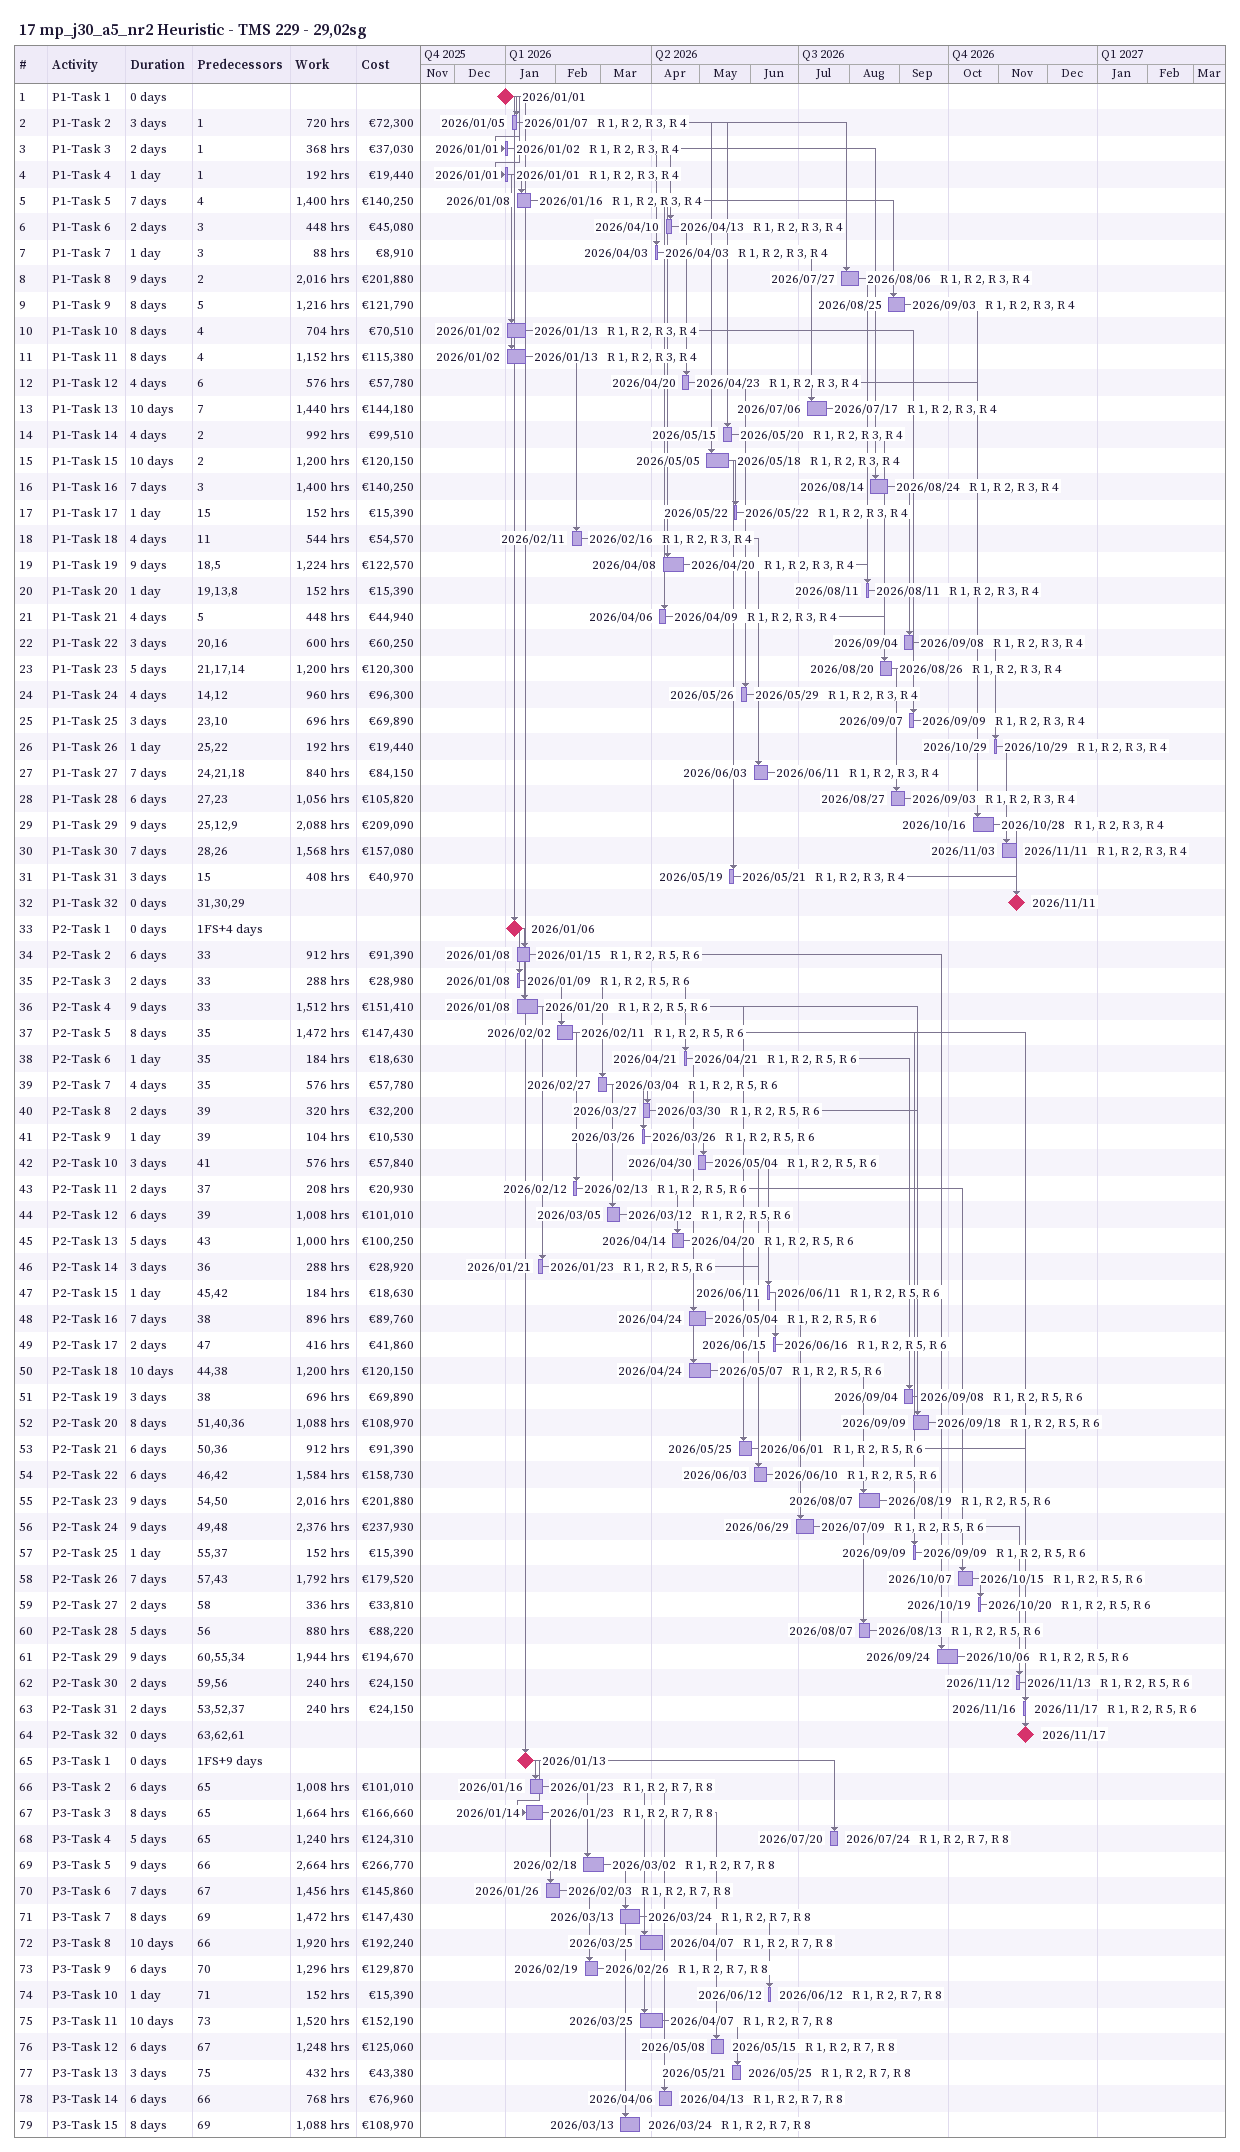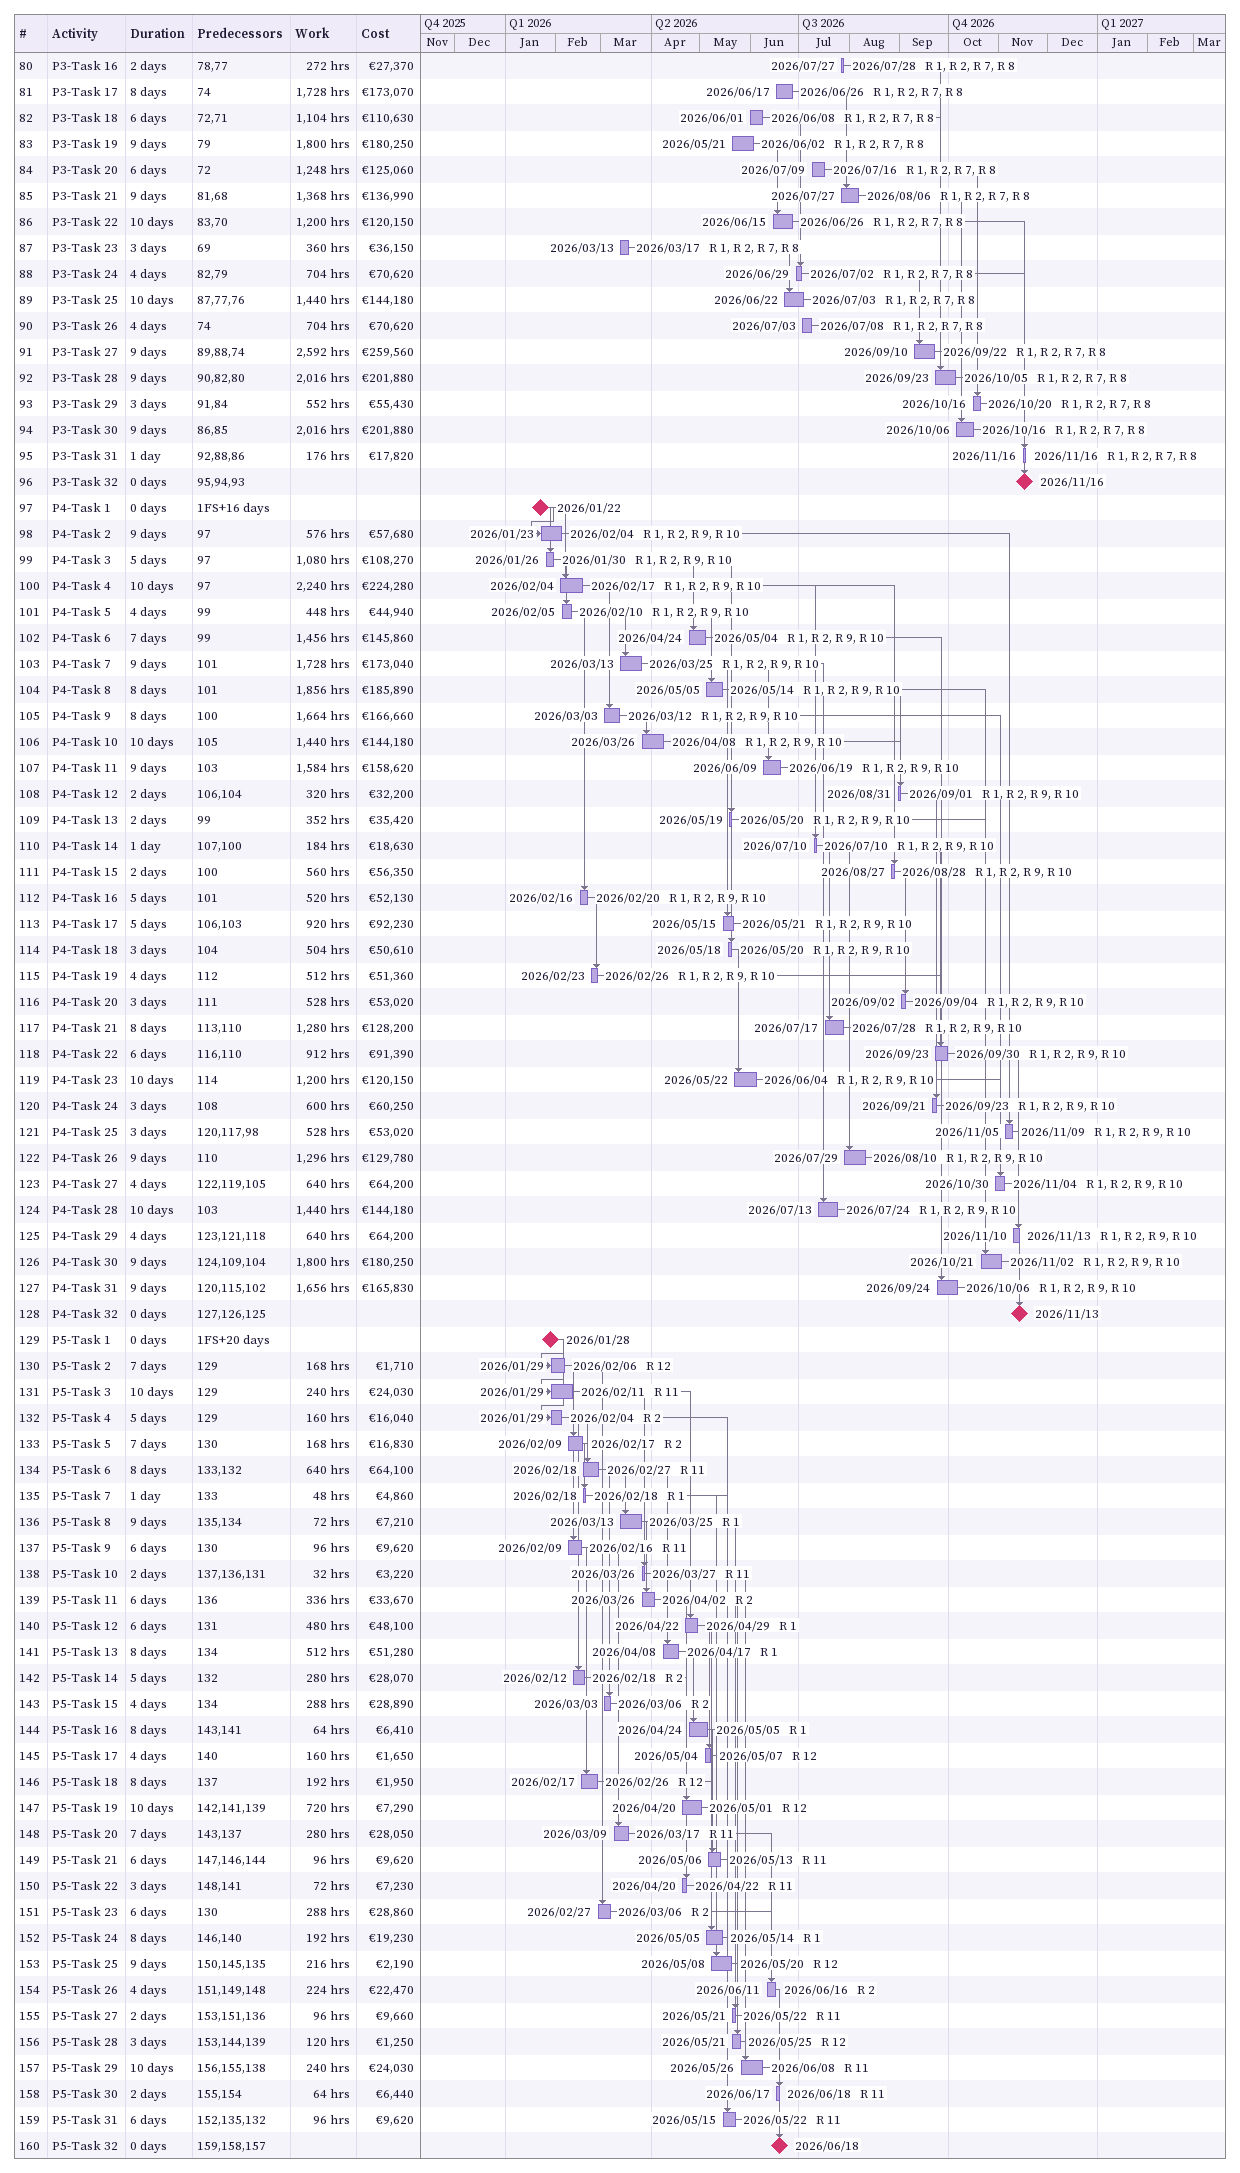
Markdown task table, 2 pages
17 mp_j30_a5_nr2 Heuristic - TMS 229 - 29,02sg

| ID | Task | Duration | Start | Finish | Predecessors | Resources | Work (h) | Cost (€) |
|---|---|---|---|---|---|---|---|---|
| 1 | P1-Task 1 | 0d | 2026-01-01 | 2026-01-01 |  |  |  |  |
| 2 | P1-Task 2 | 3d | 2026-01-05 | 2026-01-07 | 1 | R 1, R 2, R 3, R 4 | 720 | 72300 |
| 3 | P1-Task 3 | 2d | 2026-01-01 | 2026-01-02 | 1 | R 1, R 2, R 3, R 4 | 368 | 37030 |
| 4 | P1-Task 4 | 1d | 2026-01-01 | 2026-01-01 | 1 | R 1, R 2, R 3, R 4 | 192 | 19440 |
| 5 | P1-Task 5 | 7d | 2026-01-08 | 2026-01-16 | 4 | R 1, R 2, R 3, R 4 | 1400 | 140250 |
| 6 | P1-Task 6 | 2d | 2026-04-10 | 2026-04-13 | 3 | R 1, R 2, R 3, R 4 | 448 | 45080 |
| 7 | P1-Task 7 | 1d | 2026-04-03 | 2026-04-03 | 3 | R 1, R 2, R 3, R 4 | 88 | 8910 |
| 8 | P1-Task 8 | 9d | 2026-07-27 | 2026-08-06 | 2 | R 1, R 2, R 3, R 4 | 2016 | 201880 |
| 9 | P1-Task 9 | 8d | 2026-08-25 | 2026-09-03 | 5 | R 1, R 2, R 3, R 4 | 1216 | 121790 |
| 10 | P1-Task 10 | 8d | 2026-01-02 | 2026-01-13 | 4 | R 1, R 2, R 3, R 4 | 704 | 70510 |
| 11 | P1-Task 11 | 8d | 2026-01-02 | 2026-01-13 | 4 | R 1, R 2, R 3, R 4 | 1152 | 115380 |
| 12 | P1-Task 12 | 4d | 2026-04-20 | 2026-04-23 | 6 | R 1, R 2, R 3, R 4 | 576 | 57780 |
| 13 | P1-Task 13 | 10d | 2026-07-06 | 2026-07-17 | 7 | R 1, R 2, R 3, R 4 | 1440 | 144180 |
| 14 | P1-Task 14 | 4d | 2026-05-15 | 2026-05-20 | 2 | R 1, R 2, R 3, R 4 | 992 | 99510 |
| 15 | P1-Task 15 | 10d | 2026-05-05 | 2026-05-18 | 2 | R 1, R 2, R 3, R 4 | 1200 | 120150 |
| 16 | P1-Task 16 | 7d | 2026-08-14 | 2026-08-24 | 3 | R 1, R 2, R 3, R 4 | 1400 | 140250 |
| 17 | P1-Task 17 | 1d | 2026-05-22 | 2026-05-22 | 15 | R 1, R 2, R 3, R 4 | 152 | 15390 |
| 18 | P1-Task 18 | 4d | 2026-02-11 | 2026-02-16 | 11 | R 1, R 2, R 3, R 4 | 544 | 54570 |
| 19 | P1-Task 19 | 9d | 2026-04-08 | 2026-04-20 | 18, 5 | R 1, R 2, R 3, R 4 | 1224 | 122570 |
| 20 | P1-Task 20 | 1d | 2026-08-11 | 2026-08-11 | 19, 13, 8 | R 1, R 2, R 3, R 4 | 152 | 15390 |
| 21 | P1-Task 21 | 4d | 2026-04-06 | 2026-04-09 | 5 | R 1, R 2, R 3, R 4 | 448 | 44940 |
| 22 | P1-Task 22 | 3d | 2026-09-04 | 2026-09-08 | 20, 16 | R 1, R 2, R 3, R 4 | 600 | 60250 |
| 23 | P1-Task 23 | 5d | 2026-08-20 | 2026-08-26 | 21, 17, 14 | R 1, R 2, R 3, R 4 | 1200 | 120300 |
| 24 | P1-Task 24 | 4d | 2026-05-26 | 2026-05-29 | 14, 12 | R 1, R 2, R 3, R 4 | 960 | 96300 |
| 25 | P1-Task 25 | 3d | 2026-09-07 | 2026-09-09 | 23, 10 | R 1, R 2, R 3, R 4 | 696 | 69890 |
| 26 | P1-Task 26 | 1d | 2026-10-29 | 2026-10-29 | 25, 22 | R 1, R 2, R 3, R 4 | 192 | 19440 |
| 27 | P1-Task 27 | 7d | 2026-06-03 | 2026-06-11 | 24, 21, 18 | R 1, R 2, R 3, R 4 | 840 | 84150 |
| 28 | P1-Task 28 | 6d | 2026-08-27 | 2026-09-03 | 27, 23 | R 1, R 2, R 3, R 4 | 1056 | 105820 |
| 29 | P1-Task 29 | 9d | 2026-10-16 | 2026-10-28 | 25, 12, 9 | R 1, R 2, R 3, R 4 | 2088 | 209090 |
| 30 | P1-Task 30 | 7d | 2026-11-03 | 2026-11-11 | 28, 26 | R 1, R 2, R 3, R 4 | 1568 | 157080 |
| 31 | P1-Task 31 | 3d | 2026-05-19 | 2026-05-21 | 15 | R 1, R 2, R 3, R 4 | 408 | 40970 |
| 32 | P1-Task 32 | 0d | 2026-11-11 | 2026-11-11 | 31, 30, 29 |  |  |  |
| 33 | P2-Task 1 | 0d | 2026-01-06 | 2026-01-06 | 1FS+4d |  |  |  |
| 34 | P2-Task 2 | 6d | 2026-01-08 | 2026-01-15 | 33 | R 1, R 2, R 5, R 6 | 912 | 91390 |
| 35 | P2-Task 3 | 2d | 2026-01-08 | 2026-01-09 | 33 | R 1, R 2, R 5, R 6 | 288 | 28980 |
| 36 | P2-Task 4 | 9d | 2026-01-08 | 2026-01-20 | 33 | R 1, R 2, R 5, R 6 | 1512 | 151410 |
| 37 | P2-Task 5 | 8d | 2026-02-02 | 2026-02-11 | 35 | R 1, R 2, R 5, R 6 | 1472 | 147430 |
| 38 | P2-Task 6 | 1d | 2026-04-21 | 2026-04-21 | 35 | R 1, R 2, R 5, R 6 | 184 | 18630 |
| 39 | P2-Task 7 | 4d | 2026-02-27 | 2026-03-04 | 35 | R 1, R 2, R 5, R 6 | 576 | 57780 |
| 40 | P2-Task 8 | 2d | 2026-03-27 | 2026-03-30 | 39 | R 1, R 2, R 5, R 6 | 320 | 32200 |
| 41 | P2-Task 9 | 1d | 2026-03-26 | 2026-03-26 | 39 | R 1, R 2, R 5, R 6 | 104 | 10530 |
| 42 | P2-Task 10 | 3d | 2026-04-30 | 2026-05-04 | 41 | R 1, R 2, R 5, R 6 | 576 | 57840 |
| 43 | P2-Task 11 | 2d | 2026-02-12 | 2026-02-13 | 37 | R 1, R 2, R 5, R 6 | 208 | 20930 |
| 44 | P2-Task 12 | 6d | 2026-03-05 | 2026-03-12 | 39 | R 1, R 2, R 5, R 6 | 1008 | 101010 |
| 45 | P2-Task 13 | 5d | 2026-04-14 | 2026-04-20 | 43 | R 1, R 2, R 5, R 6 | 1000 | 100250 |
| 46 | P2-Task 14 | 3d | 2026-01-21 | 2026-01-23 | 36 | R 1, R 2, R 5, R 6 | 288 | 28920 |
| 47 | P2-Task 15 | 1d | 2026-06-11 | 2026-06-11 | 45, 42 | R 1, R 2, R 5, R 6 | 184 | 18630 |
| 48 | P2-Task 16 | 7d | 2026-04-24 | 2026-05-04 | 38 | R 1, R 2, R 5, R 6 | 896 | 89760 |
| 49 | P2-Task 17 | 2d | 2026-06-15 | 2026-06-16 | 47 | R 1, R 2, R 5, R 6 | 416 | 41860 |
| 50 | P2-Task 18 | 10d | 2026-04-24 | 2026-05-07 | 44, 38 | R 1, R 2, R 5, R 6 | 1200 | 120150 |
| 51 | P2-Task 19 | 3d | 2026-09-04 | 2026-09-08 | 38 | R 1, R 2, R 5, R 6 | 696 | 69890 |
| 52 | P2-Task 20 | 8d | 2026-09-09 | 2026-09-18 | 51, 40, 36 | R 1, R 2, R 5, R 6 | 1088 | 108970 |
| 53 | P2-Task 21 | 6d | 2026-05-25 | 2026-06-01 | 50, 36 | R 1, R 2, R 5, R 6 | 912 | 91390 |
| 54 | P2-Task 22 | 6d | 2026-06-03 | 2026-06-10 | 46, 42 | R 1, R 2, R 5, R 6 | 1584 | 158730 |
| 55 | P2-Task 23 | 9d | 2026-08-07 | 2026-08-19 | 54, 50 | R 1, R 2, R 5, R 6 | 2016 | 201880 |
| 56 | P2-Task 24 | 9d | 2026-06-29 | 2026-07-09 | 49, 48 | R 1, R 2, R 5, R 6 | 2376 | 237930 |
| 57 | P2-Task 25 | 1d | 2026-09-09 | 2026-09-09 | 55, 37 | R 1, R 2, R 5, R 6 | 152 | 15390 |
| 58 | P2-Task 26 | 7d | 2026-10-07 | 2026-10-15 | 57, 43 | R 1, R 2, R 5, R 6 | 1792 | 179520 |
| 59 | P2-Task 27 | 2d | 2026-10-19 | 2026-10-20 | 58 | R 1, R 2, R 5, R 6 | 336 | 33810 |
| 60 | P2-Task 28 | 5d | 2026-08-07 | 2026-08-13 | 56 | R 1, R 2, R 5, R 6 | 880 | 88220 |
| 61 | P2-Task 29 | 9d | 2026-09-24 | 2026-10-06 | 60, 55, 34 | R 1, R 2, R 5, R 6 | 1944 | 194670 |
| 62 | P2-Task 30 | 2d | 2026-11-12 | 2026-11-13 | 59, 56 | R 1, R 2, R 5, R 6 | 240 | 24150 |
| 63 | P2-Task 31 | 2d | 2026-11-16 | 2026-11-17 | 53, 52, 37 | R 1, R 2, R 5, R 6 | 240 | 24150 |
| 64 | P2-Task 32 | 0d | 2026-11-17 | 2026-11-17 | 63, 62, 61 |  |  |  |
| 65 | P3-Task 1 | 0d | 2026-01-13 | 2026-01-13 | 1FS+9d |  |  |  |
| 66 | P3-Task 2 | 6d | 2026-01-16 | 2026-01-23 | 65 | R 1, R 2, R 7, R 8 | 1008 | 101010 |
| 67 | P3-Task 3 | 8d | 2026-01-14 | 2026-01-23 | 65 | R 1, R 2, R 7, R 8 | 1664 | 166660 |
| 68 | P3-Task 4 | 5d | 2026-07-20 | 2026-07-24 | 65 | R 1, R 2, R 7, R 8 | 1240 | 124310 |
| 69 | P3-Task 5 | 9d | 2026-02-18 | 2026-03-02 | 66 | R 1, R 2, R 7, R 8 | 2664 | 266770 |
| 70 | P3-Task 6 | 7d | 2026-01-26 | 2026-02-03 | 67 | R 1, R 2, R 7, R 8 | 1456 | 145860 |
| 71 | P3-Task 7 | 8d | 2026-03-13 | 2026-03-24 | 69 | R 1, R 2, R 7, R 8 | 1472 | 147430 |
| 72 | P3-Task 8 | 10d | 2026-03-25 | 2026-04-07 | 66 | R 1, R 2, R 7, R 8 | 1920 | 192240 |
| 73 | P3-Task 9 | 6d | 2026-02-19 | 2026-02-26 | 70 | R 1, R 2, R 7, R 8 | 1296 | 129870 |
| 74 | P3-Task 10 | 1d | 2026-06-12 | 2026-06-12 | 71 | R 1, R 2, R 7, R 8 | 152 | 15390 |
| 75 | P3-Task 11 | 10d | 2026-03-25 | 2026-04-07 | 73 | R 1, R 2, R 7, R 8 | 1520 | 152190 |
| 76 | P3-Task 12 | 6d | 2026-05-08 | 2026-05-15 | 67 | R 1, R 2, R 7, R 8 | 1248 | 125060 |
| 77 | P3-Task 13 | 3d | 2026-05-21 | 2026-05-25 | 75 | R 1, R 2, R 7, R 8 | 432 | 43380 |
| 78 | P3-Task 14 | 6d | 2026-04-06 | 2026-04-13 | 66 | R 1, R 2, R 7, R 8 | 768 | 76960 |
| 79 | P3-Task 15 | 8d | 2026-03-13 | 2026-03-24 | 69 | R 1, R 2, R 7, R 8 | 1088 | 108970 |
| 80 | P3-Task 16 | 2d | 2026-07-27 | 2026-07-28 | 78, 77 | R 1, R 2, R 7, R 8 | 272 | 27370 |
| 81 | P3-Task 17 | 8d | 2026-06-17 | 2026-06-26 | 74 | R 1, R 2, R 7, R 8 | 1728 | 173070 |
| 82 | P3-Task 18 | 6d | 2026-06-01 | 2026-06-08 | 72, 71 | R 1, R 2, R 7, R 8 | 1104 | 110630 |
| 83 | P3-Task 19 | 9d | 2026-05-21 | 2026-06-02 | 79 | R 1, R 2, R 7, R 8 | 1800 | 180250 |
| 84 | P3-Task 20 | 6d | 2026-07-09 | 2026-07-16 | 72 | R 1, R 2, R 7, R 8 | 1248 | 125060 |
| 85 | P3-Task 21 | 9d | 2026-07-27 | 2026-08-06 | 81, 68 | R 1, R 2, R 7, R 8 | 1368 | 136990 |
| 86 | P3-Task 22 | 10d | 2026-06-15 | 2026-06-26 | 83, 70 | R 1, R 2, R 7, R 8 | 1200 | 120150 |
| 87 | P3-Task 23 | 3d | 2026-03-13 | 2026-03-17 | 69 | R 1, R 2, R 7, R 8 | 360 | 36150 |
| 88 | P3-Task 24 | 4d | 2026-06-29 | 2026-07-02 | 82, 79 | R 1, R 2, R 7, R 8 | 704 | 70620 |
| 89 | P3-Task 25 | 10d | 2026-06-22 | 2026-07-03 | 87, 77, 76 | R 1, R 2, R 7, R 8 | 1440 | 144180 |
| 90 | P3-Task 26 | 4d | 2026-07-03 | 2026-07-08 | 74 | R 1, R 2, R 7, R 8 | 704 | 70620 |
| 91 | P3-Task 27 | 9d | 2026-09-10 | 2026-09-22 | 89, 88, 74 | R 1, R 2, R 7, R 8 | 2592 | 259560 |
| 92 | P3-Task 28 | 9d | 2026-09-23 | 2026-10-05 | 90, 82, 80 | R 1, R 2, R 7, R 8 | 2016 | 201880 |
| 93 | P3-Task 29 | 3d | 2026-10-16 | 2026-10-20 | 91, 84 | R 1, R 2, R 7, R 8 | 552 | 55430 |
| 94 | P3-Task 30 | 9d | 2026-10-06 | 2026-10-16 | 86, 85 | R 1, R 2, R 7, R 8 | 2016 | 201880 |
| 95 | P3-Task 31 | 1d | 2026-11-16 | 2026-11-16 | 92, 88, 86 | R 1, R 2, R 7, R 8 | 176 | 17820 |
| 96 | P3-Task 32 | 0d | 2026-11-16 | 2026-11-16 | 95, 94, 93 |  |  |  |
| 97 | P4-Task 1 | 0d | 2026-01-22 | 2026-01-22 | 1FS+16d |  |  |  |
| 98 | P4-Task 2 | 9d | 2026-01-23 | 2026-02-04 | 97 | R 1, R 2, R 9, R 10 | 576 | 57680 |
| 99 | P4-Task 3 | 5d | 2026-01-26 | 2026-01-30 | 97 | R 1, R 2, R 9, R 10 | 1080 | 108270 |
| 100 | P4-Task 4 | 10d | 2026-02-04 | 2026-02-17 | 97 | R 1, R 2, R 9, R 10 | 2240 | 224280 |
| 101 | P4-Task 5 | 4d | 2026-02-05 | 2026-02-10 | 99 | R 1, R 2, R 9, R 10 | 448 | 44940 |
| 102 | P4-Task 6 | 7d | 2026-04-24 | 2026-05-04 | 99 | R 1, R 2, R 9, R 10 | 1456 | 145860 |
| 103 | P4-Task 7 | 9d | 2026-03-13 | 2026-03-25 | 101 | R 1, R 2, R 9, R 10 | 1728 | 173040 |
| 104 | P4-Task 8 | 8d | 2026-05-05 | 2026-05-14 | 101 | R 1, R 2, R 9, R 10 | 1856 | 185890 |
| 105 | P4-Task 9 | 8d | 2026-03-03 | 2026-03-12 | 100 | R 1, R 2, R 9, R 10 | 1664 | 166660 |
| 106 | P4-Task 10 | 10d | 2026-03-26 | 2026-04-08 | 105 | R 1, R 2, R 9, R 10 | 1440 | 144180 |
| 107 | P4-Task 11 | 9d | 2026-06-09 | 2026-06-19 | 103 | R 1, R 2, R 9, R 10 | 1584 | 158620 |
| 108 | P4-Task 12 | 2d | 2026-08-31 | 2026-09-01 | 106, 104 | R 1, R 2, R 9, R 10 | 320 | 32200 |
| 109 | P4-Task 13 | 2d | 2026-05-19 | 2026-05-20 | 99 | R 1, R 2, R 9, R 10 | 352 | 35420 |
| 110 | P4-Task 14 | 1d | 2026-07-10 | 2026-07-10 | 107, 100 | R 1, R 2, R 9, R 10 | 184 | 18630 |
| 111 | P4-Task 15 | 2d | 2026-08-27 | 2026-08-28 | 100 | R 1, R 2, R 9, R 10 | 560 | 56350 |
| 112 | P4-Task 16 | 5d | 2026-02-16 | 2026-02-20 | 101 | R 1, R 2, R 9, R 10 | 520 | 52130 |
| 113 | P4-Task 17 | 5d | 2026-05-15 | 2026-05-21 | 106, 103 | R 1, R 2, R 9, R 10 | 920 | 92230 |
| 114 | P4-Task 18 | 3d | 2026-05-18 | 2026-05-20 | 104 | R 1, R 2, R 9, R 10 | 504 | 50610 |
| 115 | P4-Task 19 | 4d | 2026-02-23 | 2026-02-26 | 112 | R 1, R 2, R 9, R 10 | 512 | 51360 |
| 116 | P4-Task 20 | 3d | 2026-09-02 | 2026-09-04 | 111 | R 1, R 2, R 9, R 10 | 528 | 53020 |
| 117 | P4-Task 21 | 8d | 2026-07-17 | 2026-07-28 | 113, 110 | R 1, R 2, R 9, R 10 | 1280 | 128200 |
| 118 | P4-Task 22 | 6d | 2026-09-23 | 2026-09-30 | 116, 110 | R 1, R 2, R 9, R 10 | 912 | 91390 |
| 119 | P4-Task 23 | 10d | 2026-05-22 | 2026-06-04 | 114 | R 1, R 2, R 9, R 10 | 1200 | 120150 |
| 120 | P4-Task 24 | 3d | 2026-09-21 | 2026-09-23 | 108 | R 1, R 2, R 9, R 10 | 600 | 60250 |
| 121 | P4-Task 25 | 3d | 2026-11-05 | 2026-11-09 | 120, 117, 98 | R 1, R 2, R 9, R 10 | 528 | 53020 |
| 122 | P4-Task 26 | 9d | 2026-07-29 | 2026-08-10 | 110 | R 1, R 2, R 9, R 10 | 1296 | 129780 |
| 123 | P4-Task 27 | 4d | 2026-10-30 | 2026-11-04 | 122, 119, 105 | R 1, R 2, R 9, R 10 | 640 | 64200 |
| 124 | P4-Task 28 | 10d | 2026-07-13 | 2026-07-24 | 103 | R 1, R 2, R 9, R 10 | 1440 | 144180 |
| 125 | P4-Task 29 | 4d | 2026-11-10 | 2026-11-13 | 123, 121, 118 | R 1, R 2, R 9, R 10 | 640 | 64200 |
| 126 | P4-Task 30 | 9d | 2026-10-21 | 2026-11-02 | 124, 109, 104 | R 1, R 2, R 9, R 10 | 1800 | 180250 |
| 127 | P4-Task 31 | 9d | 2026-09-24 | 2026-10-06 | 120, 115, 102 | R 1, R 2, R 9, R 10 | 1656 | 165830 |
| 128 | P4-Task 32 | 0d | 2026-11-13 | 2026-11-13 | 127, 126, 125 |  |  |  |
| 129 | P5-Task 1 | 0d | 2026-01-28 | 2026-01-28 | 1FS+20d |  |  |  |
| 130 | P5-Task 2 | 7d | 2026-01-29 | 2026-02-06 | 129 | R 12 | 168 | 1710 |
| 131 | P5-Task 3 | 10d | 2026-01-29 | 2026-02-11 | 129 | R 11 | 240 | 24030 |
| 132 | P5-Task 4 | 5d | 2026-01-29 | 2026-02-04 | 129 | R 2 | 160 | 16040 |
| 133 | P5-Task 5 | 7d | 2026-02-09 | 2026-02-17 | 130 | R 2 | 168 | 16830 |
| 134 | P5-Task 6 | 8d | 2026-02-18 | 2026-02-27 | 133, 132 | R 11 | 640 | 64100 |
| 135 | P5-Task 7 | 1d | 2026-02-18 | 2026-02-18 | 133 | R 1 | 48 | 4860 |
| 136 | P5-Task 8 | 9d | 2026-03-13 | 2026-03-25 | 135, 134 | R 1 | 72 | 7210 |
| 137 | P5-Task 9 | 6d | 2026-02-09 | 2026-02-16 | 130 | R 11 | 96 | 9620 |
| 138 | P5-Task 10 | 2d | 2026-03-26 | 2026-03-27 | 137, 136, 131 | R 11 | 32 | 3220 |
| 139 | P5-Task 11 | 6d | 2026-03-26 | 2026-04-02 | 136 | R 2 | 336 | 33670 |
| 140 | P5-Task 12 | 6d | 2026-04-22 | 2026-04-29 | 131 | R 1 | 480 | 48100 |
| 141 | P5-Task 13 | 8d | 2026-04-08 | 2026-04-17 | 134 | R 1 | 512 | 51280 |
| 142 | P5-Task 14 | 5d | 2026-02-12 | 2026-02-18 | 132 | R 2 | 280 | 28070 |
| 143 | P5-Task 15 | 4d | 2026-03-03 | 2026-03-06 | 134 | R 2 | 288 | 28890 |
| 144 | P5-Task 16 | 8d | 2026-04-24 | 2026-05-05 | 143, 141 | R 1 | 64 | 6410 |
| 145 | P5-Task 17 | 4d | 2026-05-04 | 2026-05-07 | 140 | R 12 | 160 | 1650 |
| 146 | P5-Task 18 | 8d | 2026-02-17 | 2026-02-26 | 137 | R 12 | 192 | 1950 |
| 147 | P5-Task 19 | 10d | 2026-04-20 | 2026-05-01 | 142, 141, 139 | R 12 | 720 | 7290 |
| 148 | P5-Task 20 | 7d | 2026-03-09 | 2026-03-17 | 143, 137 | R 11 | 280 | 28050 |
| 149 | P5-Task 21 | 6d | 2026-05-06 | 2026-05-13 | 147, 146, 144 | R 11 | 96 | 9620 |
| 150 | P5-Task 22 | 3d | 2026-04-20 | 2026-04-22 | 148, 141 | R 11 | 72 | 7230 |
| 151 | P5-Task 23 | 6d | 2026-02-27 | 2026-03-06 | 130 | R 2 | 288 | 28860 |
| 152 | P5-Task 24 | 8d | 2026-05-05 | 2026-05-14 | 146, 140 | R 1 | 192 | 19230 |
| 153 | P5-Task 25 | 9d | 2026-05-08 | 2026-05-20 | 150, 145, 135 | R 12 | 216 | 2190 |
| 154 | P5-Task 26 | 4d | 2026-06-11 | 2026-06-16 | 151, 149, 148 | R 2 | 224 | 22470 |
| 155 | P5-Task 27 | 2d | 2026-05-21 | 2026-05-22 | 153, 151, 136 | R 11 | 96 | 9660 |
| 156 | P5-Task 28 | 3d | 2026-05-21 | 2026-05-25 | 153, 144, 139 | R 12 | 120 | 1250 |
| 157 | P5-Task 29 | 10d | 2026-05-26 | 2026-06-08 | 156, 155, 138 | R 11 | 240 | 24030 |
| 158 | P5-Task 30 | 2d | 2026-06-17 | 2026-06-18 | 155, 154 | R 11 | 64 | 6440 |
| 159 | P5-Task 31 | 6d | 2026-05-15 | 2026-05-22 | 152, 135, 132 | R 11 | 96 | 9620 |
| 160 | P5-Task 32 | 0d | 2026-06-18 | 2026-06-18 | 159, 158, 157 |  |  |  |
